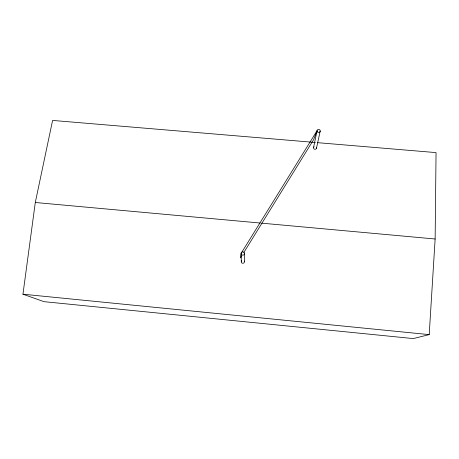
<?xml version="1.0" encoding="UTF-8"?>
<svg xmlns="http://www.w3.org/2000/svg" width="459" height="459" viewBox="0 0 459 459"><rect width="100%" height="100%" fill="white"/><g stroke="black" fill="none" stroke-linecap="round" stroke-linejoin="round"><path stroke-width="0.69" d="M244.417 261.596L244.492 253.385M315.413 142.479L52.59 120.424L35.297 202.499L22.95 294.208L44.018 301.666L413.272 338.576L429.205 334.622L435.138 239.001L436.05 152.606L317.553 142.663M313.526 147.752L317.008 130.809L241.176 253.236L240.453 257.941L241.577 256.122M316.446 148.355L320.216 131.062M317.008 130.809L313.669 139.588L243.832 252.479M35.297 202.499L260.207 223.034M261.636 223.16L435.138 239.001M22.95 294.208L429.205 334.622M241.153 253.666L241.308 261.854M244.331 261.2A1.561 1.543 1.8 0 1 243.643 263.064A1.561 1.543 1.8 0 1 241.663 262.714A1.561 1.543 1.8 0 1 241.669 260.735M316.503 147.626A1.503 1.411 5.8 0 1 315.562 149.198A1.503 1.411 5.8 0 1 313.738 148.584A1.503 1.411 5.8 0 1 314.042 146.794M317.399 131.899A1.606 1.497 5.2 0 0 320.13 131.44A1.606 1.497 5.2 0 0 318.305 129.461A1.606 1.497 5.2 0 0 317.399 131.899M241.744 254.785A1.675 1.647 1 0 0 244.469 253.816A1.675 1.647 1 0 0 242.254 251.974A1.675 1.647 1 0 0 241.744 254.785"/></g></svg>
